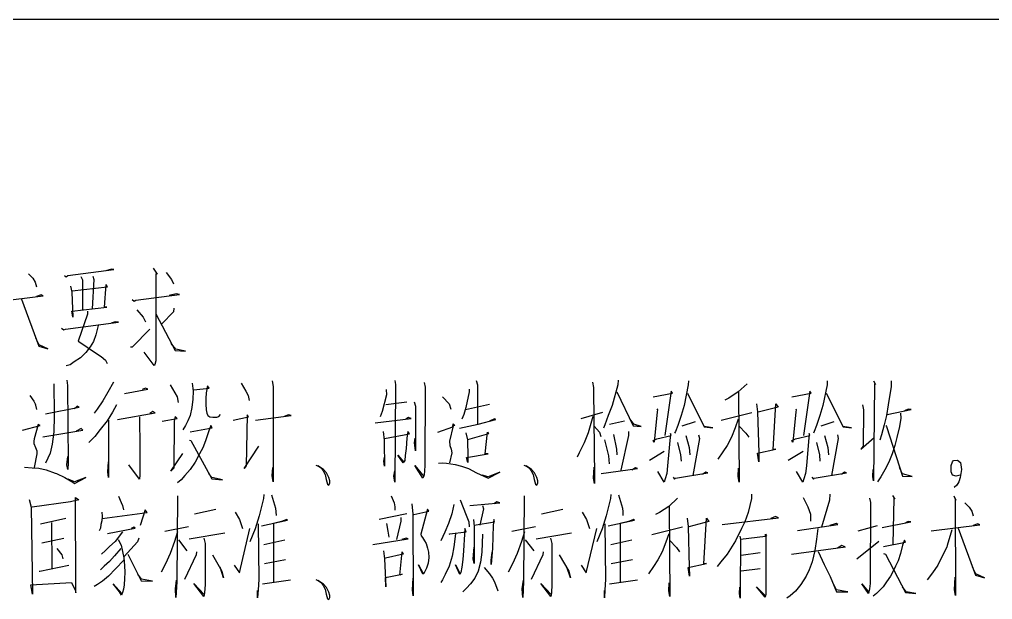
# Model space of a CAD drawing. Extents: x 0 to 2376, y 0 to 3364.
# Drawn here: x 1856 to 2043, y 3252.6 to 3364 of the extents above; entities that cross this region are included whole.
import ezdxf

# ---------------------------------------------------------------- set-up
doc = ezdxf.new("R2010")
doc.units = 0
doc.header["$MEASUREMENT"] = 0
doc.layers.add('6', color=7, linetype='Continuous')
doc.layers.add('8', color=7, linetype='Continuous')

# ---------------------------------------------------------------- blocks, each defined once
blk = doc.blocks.new('BLKENT83')
at = {"layer": '8', "color": 15, "linetype": 'Continuous'}
blk.add_line((2376, 3364), (0, 3364), dxfattribs=at)
at = {"layer": '8', "color": 7, "linetype": 'Continuous', "const_width": 0.03}
blk.add_lwpolyline([(2336, 3324), (100, 3324)], dxfattribs=at)
blk = doc.blocks.new('BLKENT139')
at = {"layer": '8', "color": 2, "linetype": 'Continuous'}
for p, q in [((1865.28, 3314.83), (1874.12, 3315.93)), ((1873.7, 3316.01), (1872.6, 3315.7)), ((1874.12, 3315.93), (1873.7, 3316.01)), ((1881.7, 3316.24), (1882.48, 3315.07)), ((1857.7, 3315.15), (1858.53, 3314.28)), ((1858.53, 3314.28), (1859.01, 3313.5)), ((1864.65, 3314.83), (1864.97, 3314.52)), ((1864.97, 3314.52), (1865.28, 3314.83)), ((1867.79, 3314.6), (1868.1, 3313.97)), ((1870.3, 3314.05), (1869.99, 3308.4)), ((1870.09, 3314.68), (1870.3, 3314.05)), ((1882.48, 3315.07), (1882.17, 3315.15)), ((1882.17, 3315.15), (1882.22, 3300.64)), ((1884.16, 3315.38), (1885.2, 3314.05)), ((1885.2, 3314.05), (1885.57, 3313.19)), ((1859.01, 3313.5), (1859.27, 3312.64)), ((1865.8, 3312.79), (1866.06, 3311.62)), ((1872.81, 3312.56), (1866.12, 3311.77)), ((1868.1, 3313.97), (1868.1, 3308.09)), ((1872.34, 3308.72), (1872.65, 3313.11)), ((1872.65, 3313.11), (1872.81, 3312.56)), ((1851.21, 3309.73), (1860.57, 3310.91)), ((1856.39, 3310.28), (1859.74, 3301.26)), ((1860.16, 3311.07), (1859.27, 3310.75)), ((1860.57, 3310.91), (1860.16, 3311.07)), ((1866.06, 3311.62), (1866.27, 3306.83)), ((1878.35, 3310.05), (1886.72, 3311.15)), ((1886.09, 3311.3), (1884.78, 3310.99)), ((1886.72, 3311.15), (1886.09, 3311.3)), ((1866.06, 3307.93), (1872.76, 3308.72)), ((1872.76, 3308.72), (1872.34, 3308.72)), ((1877.67, 3310.21), (1878.04, 3309.89)), ((1878.04, 3309.89), (1878.35, 3310.05)), ((1885.67, 3308.56), (1885.57, 3307.85)), ((1866.27, 3306.83), (1866.06, 3307.93)), ((1869.04, 3307.38), (1867.27, 3302.21)), ((1869.04, 3307.93), (1869.04, 3307.38)), ((1878.56, 3308.24), (1879.76, 3306.83)), ((1879.76, 3306.83), (1880.18, 3305.89)), ((1882.22, 3307.46), (1885.93, 3300.4)), ((1885.57, 3307.85), (1883.37, 3305.5)), ((1864.08, 3304.72), (1864.5, 3304.4)), ((1864.81, 3304.48), (1875.01, 3305.81)), ((1871.14, 3305.19), (1870.67, 3303.38)), ((1874.38, 3305.89), (1873.59, 3305.66)), ((1875.01, 3305.81), (1874.38, 3305.89)), ((1864.5, 3304.4), (1864.81, 3304.48)), ((1870.67, 3303.38), (1870.2, 3302.13)), ((1877.72, 3301.11), (1881.02, 3304.48)), ((1859.79, 3301.5), (1859.16, 3302.75)), ((1859.74, 3301.26), (1861.46, 3300.72)), ((1861.46, 3300.72), (1859.79, 3301.5)), ((1867.27, 3302.21), (1867.95, 3301.73)), ((1867.95, 3301.73), (1870.04, 3300.32)), ((1869.57, 3301.11), (1868.73, 3300.01)), ((1870.2, 3302.13), (1869.57, 3301.11)), ((1877.31, 3301.11), (1877.72, 3301.11)), ((1886.04, 3300.64), (1885.15, 3301.73)), ((1868.73, 3300.01), (1867.69, 3298.99)), ((1870.04, 3300.32), (1871.71, 3299.22)), ((1871.71, 3299.22), (1872.5, 3298.52)), ((1881.86, 3297.5), (1879.97, 3300.09)), ((1882.22, 3299.46), (1882.17, 3298.44)), ((1882.22, 3300.64), (1882.22, 3299.46)), ((1885.93, 3300.4), (1887.87, 3300.24)), ((1887.87, 3300.24), (1886.04, 3300.64)), ((1865.7, 3297.66), (1864.97, 3297.42)), ((1866.48, 3298.21), (1865.7, 3297.66)), ((1867.69, 3298.99), (1866.48, 3298.21)), ((1872.5, 3298.52), (1872.86, 3297.89)), ((1882.01, 3297.73), (1881.86, 3297.5)), ((1882.17, 3298.44), (1882.01, 3297.73)), ((1862.59, 3294.01), (1862.64, 3288.21)), ((1865.1, 3294.72), (1865.2, 3293.7)), ((1865.2, 3293.7), (1865.36, 3278.79)), ((1874.04, 3294.32), (1872.99, 3292.36)), ((1884.97, 3293.77), (1886.27, 3291.5)), ((1889.2, 3294.09), (1889.36, 3292.6)), ((1892.13, 3293.62), (1891.87, 3292.28)), ((1892.44, 3293.15), (1892.13, 3293.62)), ((1898.61, 3294.09), (1899.5, 3292.6)), ((1904.58, 3294.56), (1904.73, 3293.46)), ((1904.73, 3293.46), (1904.73, 3275.19)), ((1928.1, 3294.64), (1928.26, 3293.85)), ((1928.26, 3293.85), (1928.16, 3275.11)), ((1933.75, 3294.24), (1933.96, 3293.38)), ((1943.79, 3294.64), (1944, 3293.77)), ((1944, 3293.77), (1944, 3289.38)), ((1966.12, 3294.32), (1966.28, 3293.3)), ((1970.98, 3293.77), (1969.88, 3289.85)), ((1971.03, 3294.72), (1970.98, 3293.77)), ((1984.52, 3293.77), (1983.74, 3289.85)), ((1984.58, 3294.56), (1984.52, 3293.77)), ((1995.82, 3294.01), (1994.09, 3292.44)), ((2011.19, 3293.77), (2010.41, 3289.85)), ((2011.24, 3294.56), (2011.19, 3293.77)), ((2020.13, 3294.56), (2020.5, 3293.85)), ((2020.34, 3294.01), (2020.13, 3275.34)), ((2020.5, 3293.85), (2020.34, 3294.01)), ((2023.53, 3293.46), (2022.95, 3289.93)), ((2023.53, 3294.56), (2023.53, 3293.46)), ((1857.99, 3291.73), (1858.77, 3290.64)), ((1872.99, 3292.36), (1872, 3290.72)), ((1876.18, 3292.13), (1880.68, 3292.99)), ((1880.21, 3293.15), (1879.58, 3292.91)), ((1880.68, 3292.99), (1880.21, 3293.15)), ((1889.36, 3292.6), (1889.31, 3291.03)), ((1889.52, 3292.83), (1892.44, 3293.15)), ((1891.87, 3292.28), (1891.82, 3291.19)), ((1899.5, 3292.6), (1899.92, 3291.73)), ((1899.92, 3291.73), (1900.13, 3290.79)), ((1926.54, 3291.89), (1925.7, 3288.68)), ((1926.48, 3292.91), (1926.54, 3291.89)), ((1933.96, 3293.38), (1933.91, 3278.32)), ((1942.43, 3292.44), (1941.75, 3289.46)), ((1942.43, 3292.99), (1942.43, 3292.44)), ((1966.28, 3293.3), (1966.28, 3292.75)), ((1966.28, 3292.75), (1966.48, 3276.05)), ((1970.77, 3292.44), (1973.96, 3285.93)), ((1977.78, 3291.5), (1981.49, 3292.21)), ((1981.23, 3292.6), (1980.03, 3284.05)), ((1981.49, 3292.21), (1981.23, 3292.6)), ((1984.37, 3292.21), (1987.61, 3285.7)), ((1994.09, 3292.44), (1992.31, 3291.26)), ((1994.2, 3292.44), (1994.3, 3275.11)), ((2004.45, 3291.5), (2008.16, 3292.21)), ((2007.9, 3292.6), (2006.69, 3284.05)), ((2008.16, 3292.21), (2007.9, 3292.6)), ((2011.03, 3292.21), (2014.28, 3285.7)), ((1858.77, 3290.64), (1859.09, 3290.01)), ((1858.98, 3290.17), (1859.29, 3289.07)), ((1867.09, 3289.7), (1866.51, 3289.22)), ((1867.09, 3289.7), (1866.51, 3289.22)), ((1867.45, 3289.54), (1867.09, 3289.7)), ((1867.45, 3289.54), (1867.09, 3289.7)), ((1872, 3290.72), (1870.9, 3289.15)), ((1874.61, 3289.93), (1873.88, 3288.52)), ((1886.27, 3291.5), (1886.48, 3290.4)), ((1889.31, 3291.03), (1889.1, 3289.46)), ((1891.82, 3291.19), (1891.82, 3290.09)), ((1891.82, 3290.09), (1891.87, 3288.99)), ((1926.43, 3290.01), (1930.46, 3290.56)), ((1931.87, 3290.56), (1932.08, 3289.7)), ((1932.08, 3289.7), (1932.13, 3281.15)), ((1937.31, 3291.5), (1938.56, 3290.17)), ((1938.56, 3290.17), (1938.88, 3289.15)), ((1941.7, 3289.07), (1946.3, 3290.09)), ((1969.88, 3289.85), (1969.15, 3287.89)), ((1983.74, 3289.85), (1983.16, 3287.89)), ((1992.31, 3291.26), (1991.53, 3290.87)), ((1997.65, 3290.17), (1997.86, 3288.6)), ((2000.84, 3281.38), (2001.36, 3290.17)), ((2001.36, 3290.17), (2001.78, 3289.54)), ((2010.41, 3289.85), (2009.83, 3287.89)), ((2018.04, 3289.93), (2018.2, 3288.99)), ((2022.95, 3289.93), (2022.64, 3287.89)), ((1860.97, 3288.21), (1867.45, 3289.54)), ((1860.97, 3288.21), (1867.45, 3289.54)), ((1862.64, 3288.21), (1862.64, 3287.81)), ((1870.9, 3289.15), (1870.33, 3288.36)), ((1873.88, 3288.52), (1872.84, 3286.87)), ((1874.82, 3287.11), (1882.09, 3288.44)), ((1881.62, 3288.68), (1881.05, 3288.28)), ((1882.09, 3288.44), (1881.62, 3288.68)), ((1888.78, 3287.89), (1888.37, 3286.87)), ((1889.1, 3289.46), (1888.78, 3287.89)), ((1891.87, 3288.99), (1891.97, 3288.36)), ((1891.97, 3288.36), (1892.18, 3287.89)), ((1892.18, 3287.89), (1892.6, 3287.66)), ((1894.33, 3287.73), (1894.64, 3288.13)), ((1899.77, 3288.05), (1899.56, 3278.24)), ((1900.03, 3287.66), (1899.77, 3288.05)), ((1901.33, 3287.03), (1908.18, 3287.89)), ((1907.71, 3288.05), (1906.88, 3287.73)), ((1908.18, 3287.89), (1907.71, 3288.05)), ((1925.7, 3288.68), (1925.33, 3287.66)), ((1941.39, 3288.13), (1941.02, 3287.19)), ((1941.75, 3289.46), (1941.39, 3288.13)), ((1944, 3289.38), (1944, 3286.32)), ((1963.92, 3287.34), (1968.11, 3288.52)), ((1969.15, 3287.89), (1968.47, 3286.09)), ((1978.56, 3288.6), (1977.99, 3282.79)), ((1978.51, 3289.22), (1978.61, 3288.99)), ((1978.61, 3288.99), (1978.56, 3288.6)), ((1983.16, 3287.89), (1982.54, 3286.01)), ((1996.76, 3288.44), (1990.85, 3286.95)), ((1997.86, 3288.6), (1998.07, 3280.75)), ((2001.78, 3289.54), (1997.96, 3288.52)), ((2005.23, 3288.6), (2004.65, 3282.79)), ((2005.18, 3289.22), (2005.28, 3288.99)), ((2005.28, 3288.99), (2005.23, 3288.6)), ((2009.83, 3287.89), (2009.2, 3286.01)), ((2018.2, 3288.99), (2018.14, 3282.01)), ((2022.64, 3287.89), (2022.17, 3286.09)), ((2022.75, 3288.13), (2027.35, 3289.07)), ((2025.31, 3288.36), (2025.36, 3287.42)), ((2026.82, 3289.15), (2026.09, 3288.83)), ((2027.35, 3289.07), (2026.82, 3289.15)), ((1856.58, 3285.07), (1859.97, 3286.01)), ((1859.61, 3286.17), (1858.82, 3283.42)), ((1859.97, 3286.01), (1859.61, 3286.17)), ((1862.64, 3287.81), (1862.59, 3284.75)), ((1872.84, 3286.87), (1871.48, 3285.22)), ((1873.1, 3287.03), (1873.1, 3275.97)), ((1879.06, 3287.66), (1879.11, 3281.62)), ((1883.4, 3286.79), (1886.27, 3287.34)), ((1885.75, 3286.79), (1885.65, 3277.77)), ((1885.91, 3287.73), (1885.75, 3286.79)), ((1886.27, 3287.34), (1885.91, 3287.73)), ((1887.9, 3286.01), (1887.37, 3285.15)), ((1888.37, 3286.87), (1887.9, 3286.01)), ((1892.76, 3286.01), (1892.34, 3284.75)), ((1892.6, 3287.66), (1893.18, 3287.58)), ((1893.02, 3285.54), (1892.76, 3286.01)), ((1893.18, 3287.58), (1893.91, 3287.58)), ((1893.91, 3287.58), (1894.33, 3287.73)), ((1897.05, 3287.03), (1900.03, 3287.66)), ((1924.34, 3286.48), (1931.29, 3287.34)), ((1930.77, 3287.5), (1930.25, 3287.19)), ((1931.19, 3287.34), (1930.77, 3287.5)), ((1931.29, 3287.34), (1931.19, 3287.34)), ((1939.29, 3285.7), (1939.35, 3286.32)), ((1939.35, 3286.32), (1939.66, 3286.01)), ((1939.66, 3286.01), (1939.35, 3285.93)), ((1940.55, 3285.46), (1944.16, 3286.24)), ((1944.16, 3286.24), (1947.56, 3287.11)), ((1947.29, 3287.26), (1946.35, 3286.79)), ((1947.56, 3287.11), (1947.29, 3287.26)), ((1966.17, 3287.73), (1965.28, 3284.6)), ((1968.47, 3286.09), (1968.21, 3285.46)), ((1969.41, 3286.24), (1972.29, 3286.87)), ((1974.07, 3286.24), (1973.39, 3287.19)), ((1975.48, 3285.77), (1974.07, 3286.24)), ((1982.54, 3286.01), (1982.07, 3284.83)), ((1985.83, 3286.72), (1983.32, 3285.85)), ((1994.14, 3287.19), (1993.57, 3285.54)), ((2009.2, 3286.01), (2008.73, 3284.83)), ((2012.5, 3286.72), (2009.99, 3285.85)), ((2022.17, 3286.09), (2021.65, 3284.21)), ((2022.48, 3286.01), (2022.64, 3285.77)), ((2025.36, 3287.42), (2025.1, 3285.77)), ((1860.5, 3283.81), (1868.18, 3285.07)), ((1860.5, 3283.81), (1868.18, 3285.07)), ((1862.59, 3284.75), (1862.27, 3282.4)), ((1867.82, 3285.38), (1866.88, 3284.91)), ((1868.18, 3285.07), (1867.82, 3285.38)), ((1868.18, 3285.07), (1867.82, 3285.38)), ((1871.48, 3285.22), (1870.48, 3283.89)), ((1888.78, 3284.75), (1893.02, 3285.54)), ((1892.34, 3284.75), (1891.71, 3283.03)), ((1925.86, 3284.83), (1926.07, 3283.19)), ((1926.17, 3283.5), (1930.93, 3284.36)), ((1930.61, 3284.83), (1930.41, 3283.58)), ((1930.93, 3284.36), (1930.61, 3284.83)), ((1936.42, 3284.68), (1939.29, 3285.7)), ((1939.35, 3285.93), (1938.61, 3282.95)), ((1941.75, 3284.6), (1942.07, 3283.26)), ((1946.14, 3284.36), (1942.07, 3283.26)), ((1945.52, 3280.52), (1945.94, 3284.68)), ((1945.94, 3284.68), (1946.14, 3284.36)), ((1965.28, 3284.6), (1964.5, 3282.64)), ((1966.43, 3285.85), (1967.48, 3284.68)), ((1967.48, 3284.68), (1967.74, 3283.89)), ((1970.14, 3284.28), (1970.72, 3281.46)), ((1973.02, 3284.83), (1973.02, 3284.05)), ((1973.96, 3285.93), (1975.48, 3285.77)), ((1981.12, 3284.44), (1980.55, 3278.24)), ((1981.23, 3284.05), (1981.12, 3284.44)), ((1982.07, 3284.83), (1981.91, 3284.52)), ((1986.51, 3284.21), (1986.67, 3283.5)), ((1989.23, 3285.54), (1987.56, 3285.77)), ((1987.61, 3285.7), (1989.23, 3285.54)), ((1993.57, 3285.54), (1992.84, 3283.73)), ((1994.25, 3285.93), (1995.61, 3284.52)), ((1995.61, 3284.52), (1996.18, 3283.73)), ((2007.79, 3284.44), (2007.22, 3278.24)), ((2007.9, 3284.05), (2007.79, 3284.44)), ((2008.73, 3284.83), (2008.58, 3284.52)), ((2013.18, 3284.21), (2013.33, 3283.5)), ((2015.9, 3285.54), (2014.22, 3285.77)), ((2014.28, 3285.7), (2015.9, 3285.54)), ((2021.65, 3284.21), (2021.33, 3283.19)), ((2022.64, 3285.77), (2025.67, 3276.28)), ((2025.1, 3285.77), (2024.58, 3283.66)), ((1858.82, 3283.42), (1858.77, 3282.95)), ((1858.77, 3282.95), (1858.77, 3282.56)), ((1858.77, 3282.56), (1859.09, 3281.77)), ((1862.27, 3282.4), (1861.86, 3280.68)), ((1870.48, 3283.89), (1869.33, 3282.72)), ((1888.68, 3283.19), (1888.94, 3283.11)), ((1888.94, 3283.11), (1892.97, 3275.73)), ((1891.71, 3283.03), (1891.24, 3281.7)), ((1926.07, 3283.19), (1926.07, 3282.79)), ((1926.07, 3282.79), (1926.17, 3278.17)), ((1930.41, 3283.58), (1930.3, 3281.54)), ((1931.92, 3282.64), (1932.03, 3283.58)), ((1932.13, 3281.15), (1931.92, 3282.64)), ((1938.61, 3282.95), (1938.67, 3282.17)), ((1942.07, 3283.26), (1942.17, 3279.97)), ((1964.5, 3282.64), (1963.56, 3280.75)), ((1968.42, 3283.26), (1969.2, 3280.13)), ((1973.02, 3284.05), (1971.56, 3277.38)), ((1977.78, 3283.11), (1978.46, 3283.42)), ((1977.99, 3282.79), (1977.78, 3283.11)), ((1978.46, 3283.42), (1981.23, 3284.05)), ((1982.48, 3282.72), (1983.06, 3280.36)), ((1984.05, 3284.05), (1984.68, 3281.77)), ((1986.67, 3283.5), (1985.41, 3276.36)), ((1992.84, 3283.73), (1992, 3282.17)), ((2004.45, 3283.11), (2005.12, 3283.42)), ((2004.65, 3282.79), (2004.45, 3283.11)), ((2005.12, 3283.42), (2007.9, 3284.05)), ((2009.15, 3282.72), (2009.73, 3280.36)), ((2010.72, 3284.05), (2011.35, 3281.77)), ((2013.33, 3283.5), (2012.08, 3276.36)), ((2017.67, 3281.46), (2020.24, 3283.66)), ((2024.58, 3283.66), (2024.21, 3282.17)), ((1859.35, 3280.52), (1858.82, 3277.93)), ((1859.09, 3281.77), (1859.35, 3281.15)), ((1859.35, 3281.15), (1859.35, 3280.52)), ((1861.86, 3280.68), (1860.97, 3278.72)), ((1879.11, 3281.62), (1879.11, 3276.52)), ((1885.07, 3277.22), (1887.37, 3280.6)), ((1890.61, 3280.52), (1889.78, 3278.95)), ((1891.24, 3281.7), (1890.61, 3280.52)), ((1899.19, 3277.7), (1901.96, 3282.01)), ((1930.3, 3281.54), (1930.14, 3280.21)), ((1939.09, 3280.75), (1938.61, 3278.79)), ((1938.67, 3282.17), (1938.98, 3281.46)), ((1938.98, 3281.46), (1939.09, 3280.75)), ((1941.91, 3279.81), (1946.04, 3280.52)), ((1946.04, 3280.52), (1945.52, 3280.52)), ((1963.56, 3280.75), (1963.19, 3279.89)), ((1970.72, 3281.46), (1970.82, 3280.36)), ((1977.05, 3279.34), (1979.92, 3281.07)), ((1983.06, 3280.36), (1983.16, 3279.11)), ((1984.68, 3281.77), (1984.84, 3280.36)), ((1991.16, 3280.91), (1990.22, 3279.5)), ((1992, 3282.17), (1991.16, 3280.91)), ((1997.86, 3280.68), (2001.36, 3281.46)), ((1998.12, 3279.03), (1997.86, 3280.68)), ((1998.07, 3280.75), (1998.12, 3279.03)), ((2001.36, 3281.46), (2000.84, 3281.38)), ((2003.71, 3279.34), (2006.59, 3281.07)), ((2009.73, 3280.36), (2009.83, 3279.11)), ((2011.35, 3281.77), (2011.5, 3280.36)), ((2018.14, 3282.01), (2017.67, 3281.46)), ((2023.69, 3280.52), (2023.06, 3278.95)), ((2024.21, 3282.17), (2023.69, 3280.52)), ((1865.1, 3278.4), (1865.31, 3280.05)), ((1865.36, 3278.79), (1865.31, 3277.54)), ((1872.94, 3277.07), (1873.1, 3279.03)), ((1889.78, 3278.95), (1888.78, 3277.54)), ((1926.01, 3279.11), (1926.17, 3279.89)), ((1926.17, 3278.17), (1926.01, 3279.11)), ((1929.73, 3278.79), (1928.73, 3280.28)), ((1928.73, 3280.28), (1929.83, 3278.95)), ((1930.04, 3279.26), (1929.73, 3278.79)), ((1930.14, 3280.21), (1930.04, 3279.26)), ((1936.52, 3278.72), (1937.26, 3278.79)), ((1937.26, 3278.79), (1938.04, 3278.72)), ((1938.04, 3278.72), (1939.71, 3278.48)), ((1939.71, 3278.48), (1940.97, 3278.17)), ((1942.17, 3278.87), (1941.91, 3279.81)), ((1942.17, 3279.97), (1942.17, 3278.87)), ((1969.2, 3280.13), (1969.31, 3278.64)), ((2023.06, 3278.95), (2022.33, 3277.46)), ((2035.03, 3278.31), (2035.29, 3279.03)), ((2035.29, 3279.03), (2035.5, 3279.27)), ((2035.5, 3279.27), (2036.24, 3279.35)), ((2036.24, 3279.35), (2036.86, 3278.87)), ((2036.86, 3278.87), (2037.07, 3277.51)), ((1856.94, 3278.01), (1858.41, 3277.85)), ((1858.41, 3277.85), (1859.71, 3277.77)), ((1859.71, 3277.77), (1861.12, 3277.46)), ((1861.12, 3277.46), (1862.85, 3276.83)), ((1862.85, 3276.83), (1863.11, 3276.75)), ((1863.11, 3276.75), (1864.68, 3275.97)), ((1865.31, 3277.54), (1865.1, 3278.4)), ((1873.1, 3275.97), (1872.94, 3277.07)), ((1879.06, 3275.66), (1877.02, 3278.4)), ((1885.65, 3277.77), (1885.07, 3277.22)), ((1888.78, 3277.54), (1887.79, 3276.36)), ((1892.97, 3275.97), (1892.39, 3276.75)), ((1899.56, 3278.24), (1899.19, 3277.7)), ((1904.58, 3276.36), (1904.68, 3277.93)), ((1912.94, 3278.39), (1913.46, 3278.15)), ((1914.41, 3277.51), (1913.36, 3278.23)), ((1913.46, 3278.15), (1913.94, 3277.83)), ((1913.94, 3277.83), (1914.35, 3277.27)), ((1914.35, 3277.27), (1914.72, 3276.55)), ((1914.98, 3276.87), (1914.41, 3277.51)), ((1915.45, 3275.99), (1914.98, 3276.87)), ((1927.95, 3276.28), (1928.1, 3277.3)), ((1933.49, 3275.89), (1931.97, 3278.32)), ((1931.97, 3278.32), (1933.7, 3276.21)), ((1933.86, 3277.3), (1933.75, 3276.52)), ((1933.91, 3278.32), (1933.86, 3277.3)), ((1940.97, 3278.17), (1942.28, 3277.7)), ((1942.28, 3277.7), (1943.84, 3276.91)), ((1943.84, 3276.91), (1945.26, 3276.28)), ((1946.04, 3275.89), (1948.34, 3276.99)), ((1948.34, 3276.99), (1946.04, 3276.13)), ((1952.94, 3278.39), (1953.46, 3278.15)), ((1954.41, 3277.51), (1953.36, 3278.23)), ((1953.46, 3278.15), (1953.94, 3277.83)), ((1953.94, 3277.83), (1954.35, 3277.27)), ((1954.35, 3277.27), (1954.72, 3276.55)), ((1954.98, 3276.87), (1954.41, 3277.51)), ((1955.45, 3275.99), (1954.98, 3276.87)), ((1966.28, 3275.89), (1966.43, 3278.01)), ((1967.79, 3276.75), (1974.75, 3277.7)), ((1974.38, 3277.85), (1973.65, 3277.38)), ((1974.75, 3277.7), (1974.38, 3277.85)), ((1979.87, 3275.11), (1978.67, 3277.15)), ((1980.39, 3276.75), (1980.08, 3275.73)), ((1980.55, 3278.24), (1980.39, 3276.75)), ((1982.07, 3275.89), (1988.29, 3276.91)), ((1987.87, 3276.99), (1987.29, 3276.6)), ((1988.29, 3276.91), (1987.87, 3276.99)), ((1994.09, 3276.21), (1994.2, 3277.77)), ((2006.54, 3275.11), (2005.33, 3277.15)), ((2007.06, 3276.75), (2006.75, 3275.73)), ((2007.22, 3278.24), (2007.06, 3276.75)), ((2008.73, 3275.89), (2014.95, 3276.91)), ((2014.54, 3276.99), (2013.96, 3276.6)), ((2014.95, 3276.91), (2014.54, 3276.99)), ((2020.03, 3276.21), (2020.08, 3277.54)), ((2022.33, 3277.46), (2021.54, 3276.13)), ((2025.73, 3276.68), (2025.15, 3277.85)), ((2027.56, 3276.21), (2025.73, 3276.68)), ((2035.03, 3277.11), (2035.03, 3278.31)), ((2035.29, 3276.47), (2035.03, 3277.11)), ((2037.07, 3277.51), (2036.81, 3275.99)), ((1864.68, 3275.97), (1866.25, 3275.11)), ((1866.56, 3275.19), (1865.36, 3275.66)), ((1866.25, 3275.11), (1866.56, 3274.87)), ((1866.56, 3274.87), (1868.76, 3275.97)), ((1868.76, 3275.97), (1866.56, 3275.19)), ((1879.11, 3276.52), (1879.06, 3275.66)), ((1887.06, 3275.58), (1886.38, 3274.95)), ((1887.79, 3276.36), (1887.06, 3275.58)), ((1895.01, 3275.58), (1892.97, 3275.97)), ((1892.97, 3275.73), (1895.01, 3275.58)), ((1904.73, 3275.19), (1904.58, 3276.36)), ((1914.72, 3276.55), (1914.93, 3275.59)), ((1914.93, 3275.59), (1915.19, 3274.71)), ((1915.61, 3275.35), (1915.45, 3275.99)), ((1915.45, 3274.55), (1915.61, 3274.95)), ((1915.61, 3274.95), (1915.61, 3275.35)), ((1928.16, 3275.11), (1927.95, 3276.28)), ((1933.65, 3276.21), (1933.49, 3275.89)), ((1933.75, 3276.52), (1933.65, 3276.21)), ((1946.04, 3276.13), (1944.94, 3276.44)), ((1945.26, 3276.28), (1946.04, 3275.89)), ((1954.72, 3276.55), (1954.93, 3275.59)), ((1954.93, 3275.59), (1955.19, 3274.71)), ((1955.61, 3275.35), (1955.45, 3275.99)), ((1955.45, 3274.55), (1955.61, 3274.95)), ((1955.61, 3274.95), (1955.61, 3275.35)), ((1966.48, 3274.87), (1966.28, 3275.89)), ((1966.48, 3276.05), (1966.48, 3274.87)), ((1980.08, 3275.73), (1979.87, 3275.11)), ((1981.6, 3276.05), (1981.91, 3275.66)), ((1981.91, 3275.66), (1982.07, 3275.89)), ((1994.3, 3275.11), (1994.09, 3276.21)), ((2006.75, 3275.73), (2006.54, 3275.11)), ((2008.26, 3276.05), (2008.58, 3275.66)), ((2008.58, 3275.66), (2008.73, 3275.89)), ((2020.13, 3275.34), (2020.03, 3276.21)), ((2021.18, 3275.58), (2020.92, 3275.19)), ((2021.54, 3276.13), (2021.18, 3275.58)), ((2025.67, 3276.28), (2027.56, 3276.21)), ((2036.03, 3276.23), (2035.29, 3276.47)), ((2036.81, 3276.47), (2036.03, 3276.23)), ((2036.5, 3275.19), (2036.13, 3274.55)), ((2036.81, 3275.99), (2036.5, 3275.19)), ((1915.19, 3274.71), (1915.45, 3274.55)), ((1955.19, 3274.71), (1955.45, 3274.55)), ((2036.13, 3274.55), (2035.66, 3274.07)), ((1857.83, 3271.77), (1858.25, 3270.28)), ((1865.78, 3271.3), (1858.41, 3270.28)), ((1867.4, 3271.7), (1865.78, 3271.3)), ((1866.77, 3270.91), (1866.77, 3272.17)), ((1866.77, 3272.17), (1867.4, 3271.7)), ((1875.03, 3272.4), (1875.56, 3271.22)), ((1875.56, 3271.22), (1875.82, 3270.6)), ((1886.33, 3272.48), (1886.22, 3255.93)), ((1902.9, 3271.93), (1902.07, 3268.64)), ((1902.96, 3272.72), (1902.9, 3271.93)), ((1904.42, 3272.64), (1905.2, 3270.13)), ((1927.43, 3272.48), (1928, 3271.15)), ((1928, 3271.15), (1928.11, 3270.36)), ((1940.71, 3271.7), (1941.86, 3268.79)), ((1942.54, 3270.6), (1948.29, 3271.15)), ((1947.71, 3271.3), (1947.14, 3270.91)), ((1948.29, 3271.15), (1947.71, 3271.3)), ((1952.99, 3272.48), (1952.89, 3255.93)), ((1969.57, 3271.93), (1968.73, 3268.64)), ((1969.62, 3272.72), (1969.57, 3271.93)), ((1971.09, 3272.64), (1971.87, 3270.13)), ((1982.48, 3272.01), (1980.76, 3270.44)), ((1996.65, 3271.93), (1996.03, 3269.26)), ((1996.65, 3272.79), (1996.65, 3271.93)), ((2006.64, 3272.17), (2007.48, 3270.36)), ((2011.66, 3271.62), (2010.15, 3266.44)), ((2011.71, 3272.79), (2011.66, 3271.62)), ((2019.35, 3272.01), (2019.56, 3271.22)), ((2019.56, 3271.22), (2019.5, 3255.62)), ((2023.79, 3272.56), (2024.21, 3271.85)), ((2024.05, 3272.01), (2023.84, 3263.15)), ((2024.21, 3271.85), (2024.05, 3272.01)), ((2035.56, 3272.48), (2035.98, 3271.62)), ((2035.98, 3271.62), (2035.82, 3271.93)), ((2035.82, 3271.93), (2035.87, 3253.34)), ((2037.7, 3271.15), (2038.54, 3270.28)), ((1858.25, 3270.28), (1858.46, 3253.58)), ((1866.82, 3256.64), (1866.77, 3270.91)), ((1871.84, 3269.34), (1871.9, 3268.56)), ((1871.9, 3268.09), (1880.52, 3269.26)), ((1875.82, 3270.6), (1875.97, 3269.81)), ((1880.16, 3269.81), (1879.16, 3266.75)), ((1880.52, 3269.26), (1880.16, 3269.81)), ((1889.62, 3269.03), (1893.75, 3269.89)), ((1897.47, 3269.34), (1898.3, 3267.93)), ((1905.2, 3270.13), (1905.26, 3269.42)), ((1905.26, 3269.42), (1905.31, 3268.72)), ((1925.13, 3268.01), (1930.41, 3269.11)), ((1928.11, 3270.36), (1928.11, 3269.73)), ((1931.4, 3270.91), (1931.61, 3268.95)), ((1931.77, 3268.87), (1934.69, 3269.5)), ((1934.43, 3269.89), (1933.13, 3265.11)), ((1934.69, 3269.5), (1934.43, 3269.89)), ((1939.5, 3270.83), (1939.09, 3269.03)), ((1945.15, 3269.97), (1944.47, 3266.83)), ((1944.99, 3270.6), (1945.15, 3269.97)), ((1956.29, 3269.03), (1960.42, 3269.89)), ((1964.13, 3269.34), (1964.97, 3267.93)), ((1971.87, 3270.13), (1971.92, 3269.42)), ((1971.92, 3269.42), (1971.98, 3268.72)), ((1978.98, 3269.26), (1978.2, 3268.87)), ((1980.76, 3270.44), (1978.98, 3269.26)), ((1980.86, 3270.44), (1980.97, 3253.11)), ((1996.03, 3269.26), (1995.4, 3267.46)), ((2007.48, 3270.36), (2008, 3268.95)), ((2038.54, 3270.28), (2039.01, 3269.5)), ((2039.01, 3269.5), (2039.27, 3268.64)), ((1860.03, 3267.07), (1864.89, 3268.17)), ((1862.12, 3267.38), (1862.22, 3258.52)), ((1871.79, 3267.7), (1871.63, 3266.99)), ((1871.9, 3268.56), (1871.79, 3267.7)), ((1898.3, 3267.93), (1898.88, 3266.21)), ((1902.07, 3268.64), (1901.28, 3266.13)), ((1902.48, 3266.68), (1907.5, 3267.77)), ((1906.35, 3267.54), (1904.79, 3267.15)), ((1907.35, 3267.93), (1906.35, 3267.54)), ((1907.5, 3267.77), (1907.35, 3267.93)), ((1929.31, 3267.62), (1928.47, 3264.09)), ((1929.26, 3268.32), (1929.31, 3267.62)), ((1931.61, 3268.95), (1931.66, 3253.26)), ((1939.09, 3269.03), (1938.46, 3267.15)), ((1941.86, 3268.79), (1942.33, 3267.46)), ((1942.33, 3267.46), (1942.43, 3266.52)), ((1943.22, 3267.93), (1943.37, 3266.6)), ((1943.37, 3266.83), (1947.3, 3267.46)), ((1947.14, 3267.93), (1947.03, 3266.75)), ((1947.3, 3267.46), (1947.14, 3267.93)), ((1964.97, 3267.93), (1965.54, 3266.21)), ((1968.73, 3268.64), (1967.95, 3266.13)), ((1969.15, 3266.68), (1974.17, 3267.77)), ((1973.02, 3267.54), (1971.45, 3267.15)), ((1974.01, 3267.93), (1973.02, 3267.54)), ((1974.17, 3267.77), (1974.01, 3267.93)), ((1984.31, 3268.17), (1984.52, 3266.6)), ((1988.45, 3267.54), (1984.63, 3266.52)), ((1987.5, 3259.38), (1988.03, 3268.17)), ((1988.03, 3268.17), (1988.45, 3267.54)), ((1991.01, 3266.99), (2001.88, 3268.24)), ((1995.4, 3267.46), (1994.77, 3266.21)), ((2001.26, 3268.48), (2000.42, 3268.09)), ((2001.88, 3268.24), (2001.31, 3268.48)), ((2008, 3268.95), (2008, 3267.62)), ((2021.81, 3266.36), (2027.3, 3267.46)), ((2026.82, 3267.54), (2026.3, 3267.3)), ((2027.3, 3267.46), (2026.82, 3267.54)), ((1871.53, 3266.28), (1871.32, 3265.73)), ((1871.63, 3266.99), (1871.53, 3266.28)), ((1872.89, 3265.26), (1878.22, 3266.28)), ((1875.82, 3265.58), (1874.35, 3263.7)), ((1877.96, 3266.44), (1877.44, 3266.21)), ((1878.22, 3266.28), (1877.96, 3266.44)), ((1883.92, 3265.66), (1888.47, 3266.6)), ((1886.38, 3265.58), (1885.8, 3263.7)), ((1898.25, 3257.66), (1900.29, 3266.21)), ((1901.28, 3266.13), (1900.29, 3263.62)), ((1901.86, 3267.07), (1901.96, 3256.4)), ((1904.79, 3267.15), (1904.79, 3255.85)), ((1926.54, 3267.15), (1926.8, 3265.66)), ((1926.8, 3265.66), (1926.96, 3264.56)), ((1937.73, 3265.5), (1936.99, 3263.85)), ((1938.46, 3267.15), (1937.73, 3265.5)), ((1938.67, 3265.19), (1941.81, 3265.58)), ((1941.6, 3266.21), (1941.54, 3265.11)), ((1941.81, 3265.58), (1941.6, 3266.21)), ((1943.37, 3266.6), (1943.37, 3259.46)), ((1947.03, 3266.75), (1946.93, 3262.44)), ((1950.59, 3265.66), (1955.14, 3266.6)), ((1953.05, 3265.58), (1952.47, 3263.7)), ((1964.92, 3257.66), (1966.96, 3266.21)), ((1967.95, 3266.13), (1966.96, 3263.62)), ((1968.52, 3267.07), (1968.63, 3256.4)), ((1971.45, 3267.15), (1971.45, 3255.85)), ((1983.43, 3266.44), (1977.52, 3264.95)), ((1984.52, 3266.6), (1984.73, 3258.75)), ((1994.77, 3266.21), (1993.62, 3263.85)), ((2005.54, 3265.81), (2013.28, 3266.99)), ((2009.41, 3266.21), (2009.15, 3264.17)), ((2012.97, 3267.15), (2011.71, 3266.75)), ((2013.28, 3266.99), (2012.97, 3267.15)), ((2017.2, 3265.73), (2020.92, 3266.75)), ((2031.22, 3265.73), (2040.58, 3266.91)), ((2035.19, 3265.97), (2034.3, 3262.91)), ((2036.39, 3266.28), (2039.74, 3257.26)), ((2040.16, 3267.07), (2039.27, 3266.75)), ((2040.58, 3266.91), (2040.16, 3267.07)), ((1860.29, 3263.46), (1864.52, 3264.32)), ((1874.35, 3263.7), (1873.31, 3262.75)), ((1874.93, 3264.09), (1875.56, 3262.99)), ((1878.69, 3263.62), (1876.08, 3260.79)), ((1878.9, 3264.32), (1878.69, 3263.62)), ((1885.8, 3263.7), (1884.97, 3261.42)), ((1886.54, 3264.01), (1888.16, 3261.89)), ((1888.63, 3264.24), (1895.43, 3265.34)), ((1891.4, 3264.32), (1891.66, 3263.3)), ((1902.96, 3263.15), (1906.98, 3264.01)), ((1923.87, 3263.15), (1930.72, 3264.24)), ((1930.3, 3264.32), (1929.47, 3264.09)), ((1930.72, 3264.24), (1930.3, 3264.32)), ((1933.13, 3265.11), (1933.18, 3264.79)), ((1933.18, 3264.79), (1933.44, 3264.48)), ((1933.44, 3264.48), (1933.86, 3263.85)), ((1933.86, 3263.85), (1934.17, 3263.3)), ((1938.56, 3265.11), (1938.67, 3265.19)), ((1939.77, 3265.19), (1939.45, 3262.68)), ((1941.54, 3265.11), (1941.33, 3261.89)), ((1944.99, 3265.11), (1944.84, 3261.66)), ((1952.47, 3263.7), (1951.64, 3261.42)), ((1953.2, 3264.01), (1954.82, 3261.89)), ((1955.3, 3264.24), (1962.09, 3265.34)), ((1958.07, 3264.32), (1958.33, 3263.3)), ((1969.62, 3263.15), (1973.65, 3264.01)), ((1980.24, 3263.54), (1979.5, 3261.73)), ((1980.81, 3265.19), (1980.24, 3263.54)), ((1980.92, 3263.93), (1982.28, 3262.52)), ((1993.62, 3263.85), (1992, 3261.26)), ((1994.41, 3264.72), (1994.56, 3264.09)), ((1994.56, 3264.09), (1994.51, 3253.81)), ((1994.56, 3264.17), (1999.37, 3264.72)), ((1999.37, 3264.72), (1999.37, 3265.11)), ((1999.37, 3265.11), (1999.58, 3264.79)), ((1999.58, 3264.79), (1999.43, 3264.64)), ((1999.43, 3264.64), (1999.43, 3253.58)), ((2009.15, 3264.17), (2008.84, 3261.97)), ((2016.94, 3260.4), (2021.13, 3263.77)), ((2022.07, 3262.75), (2026.3, 3263.54)), ((2026.09, 3263.93), (2025.73, 3262.99)), ((2026.3, 3263.54), (2026.09, 3263.93)), ((1863.16, 3262.36), (1864.11, 3261.11)), ((1872.52, 3261.97), (1871.74, 3261.26)), ((1873.31, 3262.75), (1872.52, 3261.97)), ((1875.5, 3262.36), (1874.25, 3260.95)), ((1875.56, 3262.99), (1875.82, 3261.81)), ((1875.82, 3261.81), (1876.03, 3260.56)), ((1889.99, 3261.73), (1889.94, 3261.11)), ((1891.66, 3263.3), (1891.66, 3255.46)), ((1925.96, 3261.89), (1926.17, 3260.4)), ((1929.1, 3257.26), (1929.52, 3261.73)), ((1929.52, 3261.73), (1929.73, 3261.26)), ((1934.17, 3263.3), (1934.43, 3262.44)), ((1934.43, 3262.44), (1934.59, 3261.66)), ((1934.59, 3261.66), (1934.69, 3260.64)), ((1939.45, 3262.68), (1939.14, 3260.87)), ((1941.33, 3261.89), (1941.18, 3260.24)), ((1943.16, 3260.4), (1943.37, 3262.6)), ((1944.84, 3261.66), (1944.58, 3259.7)), ((1946.62, 3260.09), (1946.82, 3261.66)), ((1946.93, 3262.44), (1946.67, 3259.3)), ((1956.65, 3261.73), (1956.6, 3261.11)), ((1958.33, 3263.3), (1958.33, 3255.46)), ((1979.5, 3261.73), (1978.67, 3260.17)), ((1982.28, 3262.52), (1982.85, 3261.73)), ((2004.34, 3261.26), (2014.75, 3262.68)), ((2008.84, 3261.97), (2008.32, 3259.77)), ((2009.52, 3261.81), (2010.62, 3259.3)), ((2014.07, 3262.91), (2013.23, 3262.44)), ((2014.64, 3262.68), (2014.07, 3262.91)), ((2025.73, 3262.99), (2025.31, 3261.42)), ((2034.2, 3262.6), (2033.47, 3261.11)), ((2034.3, 3262.91), (2034.2, 3262.6)), ((1864.11, 3261.11), (1864.31, 3260.4)), ((1873.26, 3259.85), (1872.26, 3258.99)), ((1874.25, 3260.95), (1873.26, 3259.85)), ((1876.03, 3260.09), (1874.46, 3258.44)), ((1876.03, 3260.56), (1876.18, 3259.07)), ((1876.81, 3261.26), (1879.37, 3256.17)), ((1884.97, 3261.42), (1884.08, 3259.38)), ((1889.94, 3261.11), (1887.69, 3256.4)), ((1893.07, 3261.11), (1894.9, 3257.97)), ((1903.06, 3259.46), (1907.14, 3260.24)), ((1926.17, 3260.4), (1926.43, 3254.99)), ((1929.73, 3261.26), (1926.33, 3260.48)), ((1934.69, 3260.64), (1934.54, 3259.54)), ((1939.14, 3260.87), (1938.56, 3258.99)), ((1941.18, 3260.24), (1941.02, 3258.75)), ((1943.37, 3259.46), (1943.16, 3260.4)), ((1946.67, 3259.3), (1946.62, 3260.09)), ((1951.64, 3261.42), (1950.75, 3259.38)), ((1956.6, 3261.11), (1954.35, 3256.4)), ((1959.74, 3261.11), (1961.57, 3257.97)), ((1969.73, 3259.46), (1973.81, 3260.24)), ((1978.67, 3260.17), (1977.83, 3258.91)), ((1990.8, 3259.77), (1990.07, 3258.91)), ((1992, 3261.26), (1990.8, 3259.77)), ((1998.33, 3261.5), (1994.67, 3261.03)), ((2008.32, 3259.77), (2007.79, 3258.28)), ((2022.07, 3261.42), (2022.43, 3261.26)), ((2022.43, 3261.26), (2026.3, 3253.89)), ((2024.84, 3260.01), (2024.37, 3258.99)), ((2025.31, 3261.42), (2024.84, 3260.01)), ((2033.47, 3261.11), (2032.47, 3259.15)), ((1859.77, 3257.97), (1859.87, 3257.97)), ((1859.87, 3257.97), (1865.46, 3259.15)), ((1872.26, 3258.99), (1871.53, 3258.28)), ((1874.46, 3258.44), (1873.1, 3257.03)), ((1876.18, 3259.07), (1876.24, 3257.73)), ((1884.08, 3259.38), (1883.24, 3257.81)), ((1895.22, 3256.72), (1894.54, 3258.75)), ((1894.9, 3257.97), (1895.22, 3256.72)), ((1897.26, 3259.15), (1898.25, 3257.66)), ((1933.49, 3257.42), (1932.71, 3259.22)), ((1932.71, 3259.22), (1933.54, 3257.66)), ((1933.96, 3258.05), (1933.7, 3257.58)), ((1934.22, 3258.6), (1933.96, 3258.05)), ((1934.54, 3259.54), (1934.22, 3258.6)), ((1938.56, 3258.99), (1937.83, 3257.34)), ((1940.6, 3257.34), (1939.77, 3259.22)), ((1939.77, 3259.22), (1940.71, 3257.5)), ((1941.02, 3258.75), (1940.81, 3257.73)), ((1944.16, 3257.97), (1943.53, 3256.64)), ((1944.58, 3259.7), (1944.16, 3257.97)), ((1945.31, 3258.68), (1946.3, 3257.5)), ((1950.75, 3259.38), (1949.91, 3257.81)), ((1961.88, 3256.72), (1961.2, 3258.75)), ((1961.57, 3257.97), (1961.88, 3256.72)), ((1963.92, 3259.15), (1964.92, 3257.66)), ((1977.83, 3258.91), (1976.89, 3257.5)), ((1984.52, 3258.68), (1988.03, 3259.46)), ((1984.79, 3257.03), (1984.52, 3258.68)), ((1984.73, 3258.75), (1984.79, 3257.03)), ((1988.03, 3259.46), (1987.5, 3259.38)), ((1994.67, 3258.05), (1998.33, 3258.52)), ((2007.79, 3258.28), (2007.16, 3257.03)), ((2010.62, 3259.3), (2011.77, 3256.95)), ((2023.9, 3257.97), (2023.37, 3257.03)), ((2024.37, 3258.99), (2023.9, 3257.97)), ((2032.47, 3259.15), (2031.48, 3257.66)), ((2039.79, 3257.5), (2039.16, 3258.75)), ((1866.82, 3253.81), (1866.82, 3256.64)), ((1871.95, 3256.09), (1871.01, 3255.46)), ((1873.1, 3257.03), (1871.95, 3256.09)), ((1876.18, 3256.56), (1876.08, 3255.38)), ((1876.24, 3257.73), (1876.18, 3256.56)), ((1879.43, 3256.48), (1878.75, 3257.42)), ((1879.37, 3256.17), (1881.57, 3256.09)), ((1881.57, 3256.09), (1879.43, 3256.48)), ((1885.96, 3254.6), (1886.17, 3256.24)), ((1901.96, 3256.4), (1901.86, 3254.44)), ((1902.69, 3255.54), (1908.08, 3256.32)), ((1912.94, 3256.39), (1913.47, 3256.15)), ((1914.41, 3255.51), (1913.36, 3256.23)), ((1913.47, 3256.15), (1913.94, 3255.83)), ((1926.33, 3256.79), (1929.57, 3257.42)), ((1926.43, 3254.99), (1926.33, 3256.79)), ((1929.57, 3257.42), (1929.1, 3257.26)), ((1931.5, 3254.44), (1931.66, 3256.64)), ((1933.7, 3257.58), (1933.49, 3257.42)), ((1933.54, 3257.66), (1933.75, 3257.66)), ((1937.26, 3256.32), (1936.94, 3255.85)), ((1937.83, 3257.34), (1937.26, 3256.32)), ((1940.81, 3257.73), (1940.6, 3257.34)), ((1943.53, 3256.64), (1942.69, 3255.54)), ((1946.3, 3257.5), (1946.88, 3256.64)), ((1946.88, 3256.64), (1947.3, 3255.93)), ((1952.63, 3254.6), (1952.84, 3256.24)), ((1968.63, 3256.4), (1968.52, 3254.44)), ((1969.36, 3255.54), (1974.75, 3256.32)), ((2007.16, 3257.03), (2006.17, 3255.46)), ((2011.77, 3256.95), (2013.02, 3254.05)), ((2023.37, 3257.03), (2022.64, 3255.93)), ((2031.48, 3257.66), (2030.43, 3256.32)), ((2035.71, 3254.44), (2035.82, 3256.87)), ((2039.74, 3257.26), (2041.47, 3256.72)), ((2041.47, 3256.72), (2039.79, 3257.5)), ((1858.14, 3255.38), (1865.99, 3255.85)), ((1858.46, 3253.58), (1858.14, 3255.38)), ((1865.99, 3255.85), (1866.67, 3254.36)), ((1866.67, 3254.36), (1866.82, 3253.81)), ((1871.01, 3255.46), (1870.33, 3255.07)), ((1875.19, 3254.05), (1873.99, 3255.54)), ((1873.99, 3255.54), (1875.66, 3253.73)), ((1875.97, 3254.52), (1875.77, 3253.89)), ((1876.08, 3255.38), (1875.97, 3254.52)), ((1886.07, 3252.95), (1885.96, 3254.6)), ((1886.22, 3255.93), (1886.07, 3252.95)), ((1891.45, 3253.11), (1889.52, 3255.62)), ((1889.52, 3255.62), (1891.5, 3253.5)), ((1891.66, 3255.46), (1891.56, 3253.81)), ((1901.86, 3254.44), (1901.75, 3252.87)), ((1901.75, 3252.87), (1901.75, 3254.28)), ((1913.94, 3255.83), (1914.35, 3255.27)), ((1914.35, 3255.27), (1914.72, 3254.55)), ((1914.98, 3254.87), (1914.41, 3255.51)), ((1914.72, 3254.55), (1914.93, 3253.59)), ((1915.45, 3253.99), (1914.98, 3254.87)), ((1931.66, 3253.26), (1931.5, 3254.44)), ((1941.91, 3254.75), (1941.23, 3254.05)), ((1942.69, 3255.54), (1941.91, 3254.75)), ((1947.3, 3255.93), (1947.92, 3254.21)), ((1952.73, 3252.95), (1952.63, 3254.6)), ((1952.89, 3255.93), (1952.73, 3252.95)), ((1958.12, 3253.11), (1956.18, 3255.62)), ((1956.18, 3255.62), (1958.17, 3253.5)), ((1958.33, 3255.46), (1958.22, 3253.81)), ((1968.52, 3254.44), (1968.42, 3252.87)), ((1968.42, 3252.87), (1968.42, 3254.28)), ((1980.76, 3254.21), (1980.86, 3255.77)), ((1980.97, 3253.11), (1980.76, 3254.21)), ((1994.35, 3253.73), (1994.46, 3254.91)), ((1999.32, 3253.03), (1997.65, 3254.99)), ((1997.65, 3254.99), (1999.32, 3253.34)), ((2006.17, 3255.46), (2005.13, 3254.13)), ((2013.02, 3254.44), (2012.29, 3255.77)), ((2015.06, 3254.05), (2013.02, 3254.44)), ((2019.14, 3253.73), (2017.88, 3255.54)), ((2017.88, 3255.54), (2019.19, 3254.05)), ((2019.35, 3254.6), (2019.14, 3253.73)), ((2019.5, 3255.62), (2019.35, 3254.6)), ((2021.28, 3254.28), (2020.71, 3253.73)), ((2021.96, 3254.99), (2021.28, 3254.28)), ((2022.64, 3255.93), (2021.96, 3254.99)), ((2026.41, 3254.05), (2025.73, 3254.99)), ((2035.87, 3253.34), (2035.71, 3254.44)), ((1875.61, 3253.42), (1875.19, 3254.05)), ((1875.77, 3253.89), (1875.61, 3253.42)), ((1891.56, 3253.81), (1891.45, 3253.11)), ((1914.93, 3253.59), (1915.19, 3252.71)), ((1915.19, 3252.71), (1915.45, 3252.55)), ((1915.61, 3253.35), (1915.45, 3253.99)), ((1915.45, 3252.55), (1915.61, 3252.95)), ((1915.61, 3252.95), (1915.61, 3253.35)), ((1958.22, 3253.81), (1958.12, 3253.11)), ((1994.51, 3252.79), (1994.35, 3253.73)), ((1994.51, 3253.81), (1994.51, 3252.79)), ((1999.43, 3253.58), (1999.32, 3253.03)), ((2004.08, 3253.26), (2003.45, 3252.79)), ((2005.13, 3254.13), (2004.08, 3253.26)), ((2013.02, 3254.05), (2015.22, 3254.05)), ((2015.22, 3254.05), (2015.06, 3254.05)), ((2020.71, 3253.73), (2020.08, 3253.19)), ((2026.3, 3253.89), (2028.29, 3253.73)), ((2028.29, 3253.73), (2026.41, 3254.05))]:
    blk.add_line(p, q, dxfattribs=at)

msp = doc.modelspace()

# ---------------------------------------------------------------- block references
at = {"layer": '6'}
for name in ['BLKENT83', 'BLKENT139']:
    msp.add_blockref(name, (0, 0), dxfattribs=at)

doc.saveas('drawing.dxf')
